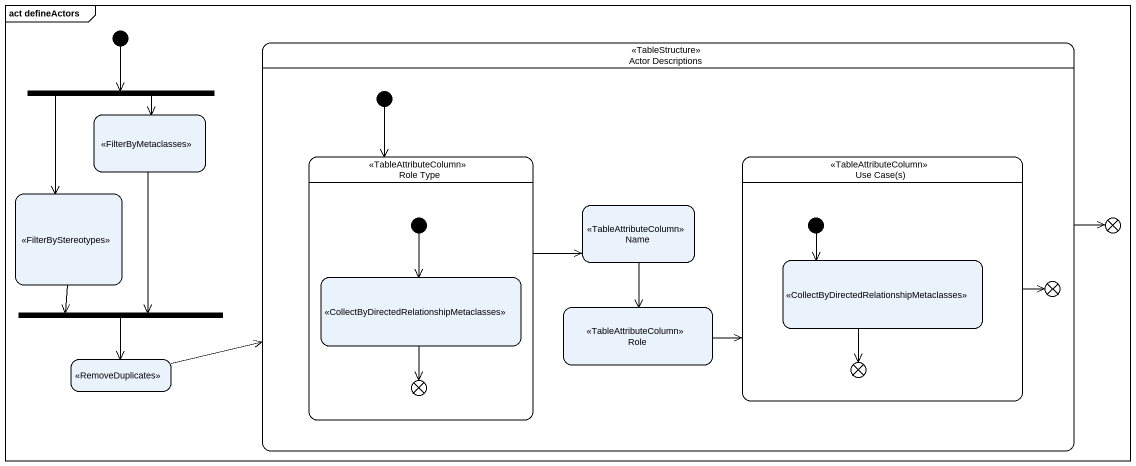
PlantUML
@startuml
mainframe act defineActors
hide empty description
state "Actor Descriptions" as Actor_Descriptions <<TableStructure>> {
  state "Role Type" as Role_Type <<TableAttributeColumn>> {
    state " " as state4 <<CollectByDirectedRelationshipMetaclasses>>
    state flowfinal3 <<end>>
    [*] --> state4
  }
  state "Use Case(s)" as Use_Case_s <<TableAttributeColumn>> {
    state " " as state3 <<CollectByDirectedRelationshipMetaclasses>>
    state flowfinal4 <<end>>
    [*] --> state3
  }
  state Name <<TableAttributeColumn>>
  state Role <<TableAttributeColumn>>
  state flowfinal2 <<end>>
  [*] --> Role_Type
}
state fork1 <<fork>>
state " " as state1 <<FilterByMetaclasses>>
state " " as state2 <<FilterByStereotypes>>
state flowfinal1 <<end>>
state fork2 <<join>>
state " " as state5 <<RemoveDuplicates>>
[*] --> fork1
Actor_Descriptions -right-> flowfinal1
fork1 --> state1
fork1 --> state2
state1 --> fork2
state2 --> fork2
Role_Type -right-> Name
Use_Case_s -right-> flowfinal2
Name --> Role
state3 --> flowfinal4
state4 --> flowfinal3
Role -right-> Use_Case_s
fork2 --> state5
state5 -right-> Actor_Descriptions
@enduml
